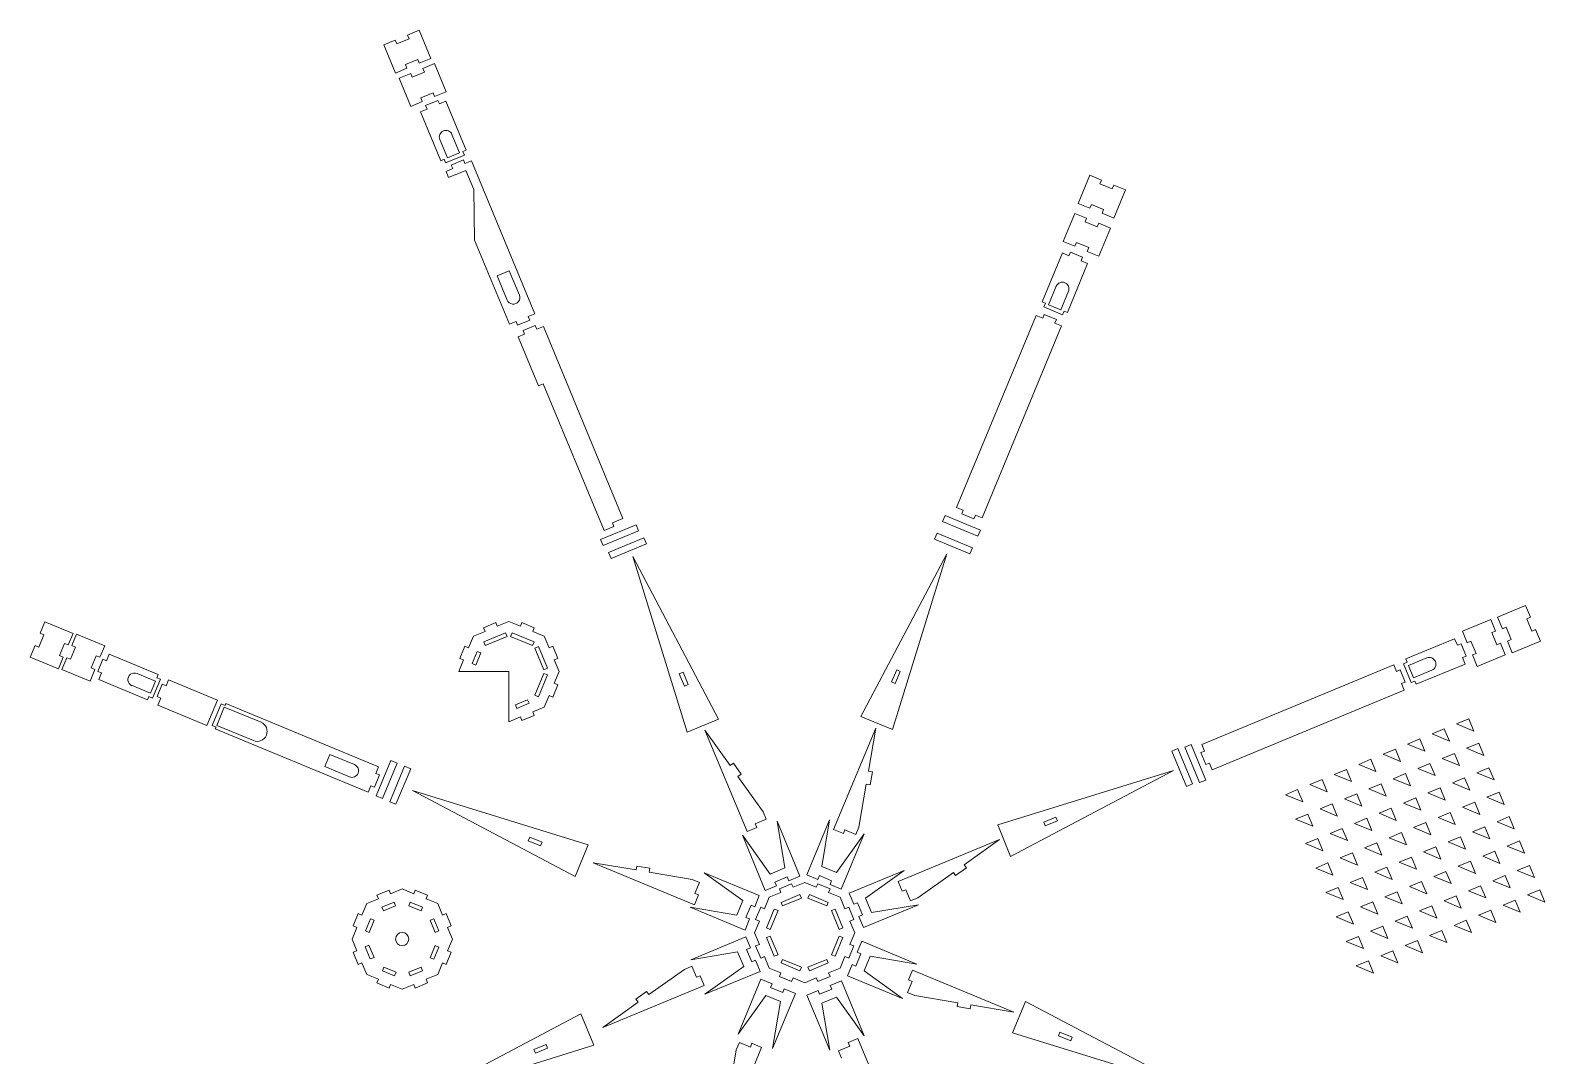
# Model space of a CAD drawing. Header units: millimetres. Extents: x -5563 to 1495, y -1833 to 2679.
# Drawn here: x 211 to 1355, y 1904 to 2679 of the extents above; entities that cross this region are included whole.
import ezdxf

# ---------------------------------------------------------------- set-up
doc = ezdxf.new("R2010")
doc.units = ezdxf.units.MM

msp = doc.modelspace()

# ---------------------------------------------------------------- linework, layer by layer
at = {"color": 7, "linetype": 'Continuous', "lineweight": 15}
for p, q in [((496, 2675.3), (504.7, 2679)), ((504.7, 2679), (513.5, 2657.7)), ((478, 2667.9), (486.7, 2671.5)), ((478, 2667.9), (486.8, 2646.6)), ((487.9, 2668.7), (486.7, 2671.5)), ((487.9, 2668.7), (497.1, 2672.6)), ((497.1, 2672.6), (496, 2675.3)), ((503.6, 2656.9), (494.4, 2653)), ((503.6, 2656.9), (504.8, 2654.1)), ((504.8, 2654.1), (513.5, 2657.7)), ((486.8, 2646.6), (495.5, 2650.3)), ((489.6, 2642.7), (498.3, 2646.3)), ((494.4, 2653), (495.5, 2650.3)), ((499.5, 2643.6), (498.3, 2646.3)), ((499.5, 2643.6), (508.7, 2647.4)), ((507.6, 2650.2), (516.3, 2653.8)), ((508.7, 2647.4), (507.6, 2650.2)), ((516.3, 2653.8), (525.2, 2632.5)), ((489.6, 2642.7), (498.4, 2621.4)), ((516.4, 2628.9), (525.2, 2632.5)), ((498.4, 2621.4), (507.1, 2625.1)), ((515.2, 2631.7), (506, 2627.9)), ((506, 2627.9), (507.1, 2625.1)), ((518.8, 2626), (509.6, 2622.2)), ((509.6, 2622.2), (510.7, 2619.4)), ((515.2, 2631.7), (516.4, 2628.9)), ((520, 2623.3), (518.8, 2626)), ((520, 2623.3), (524.9, 2625.3)), ((524.9, 2625.3), (540.2, 2588.4)), ((505.8, 2617.4), (510.7, 2619.4)), ((505.8, 2617.4), (521.1, 2580.4)), ((535.3, 2586.3), (529.5, 2600.2)), ((520.3, 2596.4), (526, 2582.5)), ((537.8, 2587.3), (540.2, 2588.4)), ((538.9, 2584.6), (537.8, 2587.3)), ((521.1, 2580.4), (523.6, 2581.5)), ((523.6, 2581.5), (524.7, 2578.7)), ((524.7, 2578.7), (538.9, 2584.6)), ((535.3, 2586.3), (526, 2582.5)), ((538.2, 2581), (528.9, 2577.1)), ((528.9, 2577.1), (530.1, 2574.4)), ((539.3, 2578.2), (538.2, 2581)), ((539.3, 2578.2), (544.3, 2580.2)), ((592.1, 2464.8), (544.3, 2580.2)), ((525.1, 2572.3), (530.1, 2574.4)), ((527, 2567.7), (525.1, 2572.3)), ((540, 2573.1), (527, 2567.7)), ((546, 2558.7), (540, 2573.1)), ((1011.6, 2569.4), (1002.8, 2548.2)), ((1011.6, 2569.4), (1020.4, 2565.8)), ((1019.2, 2563), (1020.4, 2565.8)), ((546.6, 2520.3), (546, 2558.7)), ((1019.2, 2563), (1028.5, 2559.2)), ((1028.5, 2559.2), (1029.6, 2562)), ((1029.6, 2562), (1038.4, 2558.3)), ((1038.4, 2558.3), (1029.6, 2537.1)), ((1002.8, 2548.2), (1011.6, 2544.5)), ((1012.7, 2547.3), (1011.6, 2544.5)), ((1022, 2543.5), (1012.7, 2547.3)), ((1022, 2543.5), (1020.8, 2540.7)), ((1000.3, 2540.6), (991.5, 2519.4)), ((1000.3, 2540.6), (1009.1, 2537)), ((1007.9, 2534.2), (1009.1, 2537)), ((1007.9, 2534.2), (1017.2, 2530.4)), ((1017.2, 2530.4), (1018.3, 2533.2)), ((1018.3, 2533.2), (1027.1, 2529.5)), ((1027.1, 2529.5), (1018.3, 2508.3)), ((1020.8, 2540.7), (1029.6, 2537.1)), ((573, 2456.8), (546.6, 2520.3)), ((991.5, 2519.4), (1000.3, 2515.8)), ((1001.4, 2518.5), (1000.3, 2515.8)), ((1010.7, 2514.7), (1001.4, 2518.5)), ((990.8, 2510.7), (975.5, 2473.7)), ((990.8, 2510.7), (995.7, 2508.6)), ((996.9, 2511.4), (995.7, 2508.6)), ((1006.1, 2507.5), (996.9, 2511.4)), ((1005, 2504.8), (1006.1, 2507.5)), ((1010.7, 2514.7), (1009.5, 2511.9)), ((1009.5, 2511.9), (1018.3, 2508.3)), ((572.8, 2497.3), (563.6, 2493.5)), ((580.5, 2478.9), (572.8, 2497.3)), ((1009.9, 2502.7), (994.6, 2465.8)), ((1005, 2504.8), (1009.9, 2502.7)), ((563.6, 2493.5), (571.2, 2475)), ((986.2, 2485.5), (980.4, 2471.6)), ((975.5, 2473.7), (978, 2472.7)), ((978, 2472.7), (976.8, 2469.9)), ((989.7, 2467.8), (995.4, 2481.7)), ((587.1, 2462.7), (592.1, 2464.8)), ((588.3, 2459.9), (587.1, 2462.7)), ((910.9, 2318.4), (971, 2463.5)), ((971, 2463.5), (976, 2461.4)), ((977.1, 2464.2), (976, 2461.4)), ((976.8, 2469.9), (991, 2464)), ((986.3, 2460.4), (977.1, 2464.2)), ((989.7, 2467.8), (980.4, 2471.6)), ((991, 2464), (992.1, 2466.8)), ((992.1, 2466.8), (994.6, 2465.8)), ((573, 2456.8), (577.9, 2458.9)), ((577.9, 2458.9), (579.1, 2456.1)), ((579.1, 2456.1), (588.3, 2459.9)), ((579.5, 2447.2), (584.4, 2449.2)), ((592.5, 2455.8), (583.3, 2452)), ((583.3, 2452), (584.4, 2449.2)), ((593.7, 2453), (592.5, 2455.8)), ((593.7, 2453), (598.6, 2455.1)), ((658.7, 2310), (598.6, 2455.1)), ((930.1, 2310.5), (990.1, 2455.6)), ((985.2, 2457.6), (986.3, 2460.4)), ((985.2, 2457.6), (990.1, 2455.6)), ((594.8, 2410.2), (579.5, 2447.2)), ((598.5, 2411.7), (594.8, 2410.2)), ((644.4, 2300.9), (598.5, 2411.7)), ((902.1, 2312.4), (900.1, 2307.7)), ((928.8, 2301.3), (902.1, 2312.4)), ((910.9, 2318.4), (915.9, 2316.4)), ((915.9, 2316.4), (914.7, 2313.6)), ((914.7, 2313.6), (924, 2309.8)), ((924, 2309.8), (925.1, 2312.6)), ((925.1, 2312.6), (930.1, 2310.5)), ((668.6, 2305.3), (641.8, 2294.2)), ((643.8, 2289.6), (670.5, 2300.7)), ((644.4, 2300.9), (651.8, 2303.9)), ((650.7, 2306.7), (658.7, 2310)), ((651.8, 2303.9), (650.7, 2306.7)), ((670.5, 2300.7), (668.6, 2305.3)), ((900.1, 2307.7), (926.9, 2296.6)), ((926.9, 2296.6), (928.8, 2301.3)), ((641.8, 2294.2), (643.8, 2289.6)), ((674.6, 2295.5), (647.8, 2284.4)), ((649.7, 2279.8), (676.5, 2290.9)), ((676.5, 2290.9), (674.6, 2295.5)), ((896.1, 2298.9), (894.1, 2294.3)), ((894.1, 2294.3), (920.9, 2283.2)), ((922.8, 2287.8), (896.1, 2298.9)), ((647.8, 2284.4), (649.7, 2279.8)), ((707.3, 2148.6), (666.2, 2281.4)), ((666.2, 2281.4), (731, 2158.4)), ((838.6, 2160.3), (903.5, 2283.3)), ((903.5, 2283.3), (862.4, 2150.5)), ((920.9, 2283.2), (922.8, 2287.8)), ((1340.9, 2244.2), (1319.7, 2235.4)), ((1340.9, 2244.2), (1344.5, 2235.4)), ((221.9, 2232), (218.3, 2223.3)), ((221.9, 2232), (243.2, 2223.2)), ((572.5, 2232.2), (563.7, 2228.6)), ((581.3, 2228.6), (572.5, 2232.2)), ((1314.5, 2233.7), (1293.2, 2224.9)), ((1314.5, 2233.7), (1318.1, 2224.9)), ((1319.7, 2235.4), (1323.3, 2226.6)), ((1341.8, 2234.3), (1344.5, 2235.4)), ((1341.8, 2234.3), (1345.6, 2225)), ((217.2, 2212.9), (221.1, 2222.1)), ((221.1, 2222.1), (218.3, 2223.3)), ((243.2, 2223.2), (239.5, 2214.5)), ((242.2, 2214), (245.8, 2222.7)), ((245.8, 2222.7), (267.1, 2213.9)), ((545.7, 2221.1), (542.1, 2212.3)), ((554.5, 2224.7), (545.7, 2221.1)), ((553.3, 2227.5), (562.6, 2231.3)), ((554.5, 2224.7), (553.3, 2227.5)), ((570, 2223.6), (553.5, 2216.8)), ((554.7, 2214), (571.2, 2220.8)), ((562.6, 2231.3), (563.7, 2228.6)), ((571.2, 2220.8), (570, 2223.6)), ((575, 2223.6), (573.8, 2220.8)), ((573.8, 2220.8), (590.3, 2214)), ((591.5, 2216.8), (575, 2223.6)), ((581.3, 2228.6), (582.4, 2231.3)), ((582.4, 2231.3), (591.7, 2227.5)), ((591.7, 2227.5), (590.5, 2224.7)), ((599.3, 2221.1), (590.5, 2224.7)), ((602.9, 2212.3), (599.3, 2221.1)), ((1293.2, 2224.9), (1296.8, 2216.1)), ((1315.3, 2223.8), (1318.1, 2224.9)), ((1315.3, 2223.8), (1319.1, 2214.5)), ((1326.1, 2227.8), (1323.3, 2226.6)), ((1329.9, 2218.5), (1326.1, 2227.8)), ((1345.6, 2225), (1348.4, 2226.2)), ((1348.4, 2226.2), (1352, 2217.4)), ((214.5, 2214), (210.8, 2205.3)), ((217.2, 2212.9), (214.5, 2214)), ((236.8, 2215.6), (232.9, 2206.4)), ((236.8, 2215.6), (239.5, 2214.5)), ((241.1, 2203.6), (245, 2212.8)), ((245, 2212.8), (242.2, 2214)), ((263.4, 2205.2), (267.1, 2213.9)), ((535.5, 2204.2), (539.3, 2213.5)), ((539.3, 2213.5), (542.1, 2212.3)), ((548.5, 2209.6), (544.7, 2200.4)), ((551.3, 2208.5), (548.5, 2209.6)), ((553.5, 2216.8), (554.7, 2214)), ((590.3, 2214), (591.5, 2216.8)), ((594.9, 2213.3), (592.2, 2212.1)), ((592.2, 2212.1), (599, 2195.6)), ((601.8, 2196.8), (594.9, 2213.3)), ((602.9, 2212.3), (605.7, 2213.5)), ((605.7, 2213.5), (609.5, 2204.2)), ((1287.2, 2219.2), (1250.3, 2203.9)), ((1287.2, 2219.2), (1289.3, 2214.2)), ((1292.1, 2215.4), (1289.3, 2214.2)), ((1295.9, 2206.1), (1292.1, 2215.4)), ((1299.6, 2217.3), (1296.8, 2216.1)), ((1303.4, 2208), (1299.6, 2217.3)), ((1319.1, 2214.5), (1321.9, 2215.7)), ((1321.9, 2215.7), (1325.5, 2206.9)), ((1329.9, 2218.5), (1327.1, 2217.4)), ((1327.1, 2217.4), (1330.8, 2208.6)), ((1352, 2217.4), (1330.8, 2208.6)), ((210.8, 2205.3), (232.1, 2196.5)), ((235.7, 2205.2), (232.1, 2196.5)), ((232.9, 2206.4), (235.7, 2205.2)), ((234.7, 2196), (238.4, 2204.7)), ((241.1, 2203.6), (238.4, 2204.7)), ((260.7, 2206.3), (256.8, 2197.1)), ((260.7, 2206.3), (263.4, 2205.2)), ((265.7, 2203.7), (261.8, 2194.4)), ((268.4, 2202.5), (265.7, 2203.7)), ((268.4, 2202.5), (270.5, 2207.5)), ((270.5, 2207.5), (307.4, 2192.2)), ((538.2, 2203.1), (534.6, 2194.3)), ((538.2, 2203.1), (535.5, 2204.2)), ((544.7, 2200.4), (547.5, 2199.3)), ((547.5, 2199.3), (551.3, 2208.5)), ((609.5, 2204.2), (606.7, 2203.1)), ((610.4, 2194.3), (606.7, 2203.1)), ((1096.2, 2139.3), (1241.3, 2199.4)), ((1241.3, 2199.4), (1243.3, 2194.4)), ((1251.3, 2201.4), (1248.5, 2200.2)), ((1248.5, 2200.2), (1254.4, 2186.1)), ((1250.3, 2203.9), (1251.3, 2201.4)), ((1266.2, 2204.7), (1252.3, 2198.9)), ((1256.2, 2189.7), (1252.3, 2198.9)), ((1295.2, 2200), (1258.2, 2184.7)), ((1293.1, 2205), (1295.9, 2206.1)), ((1293.1, 2205), (1295.2, 2200)), ((1303.4, 2208), (1300.7, 2206.9)), ((1300.7, 2206.9), (1304.3, 2198.1)), ((1325.5, 2206.9), (1304.3, 2198.1)), ((234.7, 2196), (256, 2187.2)), ((256, 2187.2), (259.6, 2195.9)), ((256.8, 2197.1), (259.6, 2195.9)), ((261.8, 2194.4), (264.6, 2193.3)), ((262.6, 2188.3), (264.6, 2193.3)), ((262.6, 2188.3), (299.5, 2173)), ((305.4, 2187.2), (291.5, 2193)), ((305.4, 2187.2), (301.6, 2178)), ((303.3, 2174.3), (309.2, 2188.5)), ((306.4, 2189.7), (307.4, 2192.2)), ((309.2, 2188.5), (306.4, 2189.7)), ((313.4, 2183.5), (315.3, 2188.1)), ((352.2, 2172.8), (315.3, 2188.1)), ((534.6, 2194.3), (572.5, 2194.3)), ((572.5, 2194.3), (572.5, 2156.4)), ((599, 2193), (592.2, 2176.5)), ((594.9, 2175.3), (601.8, 2191.8)), ((599, 2195.6), (601.8, 2196.8)), ((601.8, 2191.8), (599, 2193)), ((606.7, 2185.5), (610.4, 2194.3)), ((701.3, 2192.6), (704.1, 2193.8)), ((705.2, 2183.4), (701.3, 2192.6)), ((704.1, 2193.8), (707.9, 2184.5)), ((861.7, 2186.5), (865.6, 2195.7)), ((864.5, 2185.3), (861.7, 2186.5)), ((868.3, 2194.5), (864.5, 2185.3)), ((865.6, 2195.7), (868.3, 2194.5)), ((1246.1, 2195.6), (1243.3, 2194.4)), ((1249.9, 2186.3), (1246.1, 2195.6)), ((1247.1, 2185.2), (1249.9, 2186.3)), ((1254.4, 2186.1), (1257.2, 2187.2)), ((1256.2, 2189.7), (1270, 2195.4)), ((1257.2, 2187.2), (1258.2, 2184.7)), ((287.7, 2183.7), (301.6, 2178)), ((299.5, 2173), (300.5, 2175.5)), ((300.5, 2175.5), (303.3, 2174.3)), ((310.6, 2184.7), (306.8, 2175.4)), ((306.8, 2175.4), (309.5, 2174.3)), ((313.4, 2183.5), (310.6, 2184.7)), ((592.2, 2176.5), (594.9, 2175.3)), ((599.3, 2167.5), (602.9, 2176.3)), ((605.7, 2175.1), (602.9, 2176.3)), ((609.5, 2184.4), (605.7, 2175.1)), ((606.7, 2185.5), (609.5, 2184.4)), ((707.9, 2184.5), (705.2, 2183.4)), ((1104.1, 2120.2), (1249.2, 2180.2)), ((1247.1, 2185.2), (1249.2, 2180.2)), ((307.3, 2169), (309.5, 2174.3)), ((344.3, 2153.7), (307.3, 2169)), ((352.2, 2172.8), (344.3, 2153.7)), ((355.2, 2170), (348.4, 2153.5)), ((351.7, 2153.7), (357.4, 2167.5)), ((358, 2168.8), (355.2, 2170)), ((385.2, 2156), (357.4, 2167.5)), ((358, 2168.8), (358.5, 2170.2)), ((474, 2122.3), (358.5, 2170.2)), ((586.7, 2173.1), (577.4, 2169.3)), ((577.4, 2169.3), (578.6, 2166.5)), ((578.6, 2166.5), (587.8, 2170.4)), ((587.8, 2170.4), (586.7, 2173.1)), ((590.5, 2163.9), (599.3, 2167.5)), ((590.5, 2163.9), (591.7, 2161.1)), ((348.4, 2153.5), (351.2, 2152.3)), ((350.6, 2151), (351.2, 2152.3)), ((351.7, 2153.7), (379.4, 2142.2)), ((572.5, 2156.4), (581.3, 2160.1)), ((582.4, 2157.3), (581.3, 2160.1)), ((591.7, 2161.1), (582.4, 2157.3)), ((731, 2158.4), (707.3, 2148.6)), ((849.7, 2151.6), (817.9, 2075)), ((862.4, 2150.5), (838.6, 2160.3)), ((844.2, 2119.1), (849.7, 2151.6)), ((1288.7, 2154.9), (1297.9, 2158.7)), ((1301.7, 2149.4), (1288.7, 2154.9)), ((1297.9, 2158.7), (1301.7, 2149.4)), ((466.1, 2103.2), (350.6, 2151)), ((720.7, 2150.1), (752.5, 2073.4)), ((739.8, 2123.3), (720.7, 2150.1)), ((1251.7, 2139.5), (1260.9, 2143.4)), ((1260.9, 2143.4), (1264.8, 2134.1)), ((1270.2, 2147.2), (1279.4, 2151)), ((1283.3, 2141.8), (1270.2, 2147.2)), ((1279.4, 2151), (1283.3, 2141.8)), ((1296.3, 2136.4), (1305.6, 2140.2)), ((1305.6, 2140.2), (1309.4, 2131)), ((437.3, 2131.7), (433.5, 2122.5)), ((455.8, 2124.1), (437.3, 2131.7)), ((1078.1, 2136.2), (1073.5, 2134.3)), ((1073.5, 2134.3), (1084.6, 2107.5)), ((1089.2, 2109.4), (1078.1, 2136.2)), ((1088, 2139.1), (1083.4, 2137.2)), ((1083.4, 2137.2), (1094.5, 2110.4)), ((1099.1, 2112.3), (1088, 2139.1)), ((1098.3, 2134.3), (1095.5, 2133.2)), ((1095.5, 2133.2), (1099.3, 2124)), ((1096.2, 2139.3), (1098.3, 2134.3)), ((1233.2, 2131.9), (1242.5, 2135.7)), ((1246.3, 2126.5), (1233.2, 2131.9)), ((1242.5, 2135.7), (1246.3, 2126.5)), ((1264.8, 2134.1), (1251.7, 2139.5)), ((1277.8, 2128.7), (1287.1, 2132.5)), ((1287.1, 2132.5), (1290.9, 2123.3)), ((1309.4, 2131), (1296.3, 2136.4)), ((433.5, 2122.5), (452, 2114.8)), ((472, 2117.4), (474, 2122.3)), ((474.7, 2116.2), (472, 2117.4)), ((483.4, 2127.2), (472.3, 2100.4)), ((476.9, 2098.5), (488, 2125.2)), ((493.7, 2122.8), (482.6, 2096)), ((488, 2125.2), (483.4, 2127.2)), ((487.2, 2094.1), (498.3, 2120.9)), ((498.3, 2120.9), (493.7, 2122.8)), ((742.3, 2125), (739.8, 2123.3)), ((748.1, 2116.8), (742.3, 2125)), ((847.2, 2118.6), (844.2, 2119.1)), ((845.5, 2108.8), (847.2, 2118.6)), ((941.9, 2078.4), (1074.7, 2119.5)), ((1074.7, 2119.5), (951.7, 2054.7)), ((1099.3, 2124), (1102.1, 2125.1)), ((1102.1, 2125.1), (1104.1, 2120.2)), ((1196.3, 2116.6), (1205.5, 2120.4)), ((1205.5, 2120.4), (1209.3, 2111.2)), ((1214.8, 2124.2), (1224, 2128.1)), ((1227.8, 2118.8), (1214.8, 2124.2)), ((1224, 2128.1), (1227.8, 2118.8)), ((1259.4, 2121.1), (1268.6, 2124.9)), ((1272.4, 2115.7), (1259.4, 2121.1)), ((1268.6, 2124.9), (1272.4, 2115.7)), ((1290.9, 2123.3), (1277.8, 2128.7)), ((1304, 2117.9), (1313.2, 2121.7)), ((1317, 2112.5), (1304, 2117.9)), ((1313.2, 2121.7), (1317, 2112.5)), ((466.1, 2103.2), (468.1, 2108.1)), ((468.1, 2108.1), (470.9, 2107)), ((470.9, 2107), (474.7, 2116.2)), ((745.6, 2115.1), (748.1, 2116.8)), ((764.7, 2088.3), (745.6, 2115.1)), ((837.1, 2076.8), (842.5, 2109.3)), ((842.5, 2109.3), (845.5, 2108.8)), ((1084.6, 2107.5), (1089.2, 2109.4)), ((1094.5, 2110.4), (1099.1, 2112.3)), ((1177.8, 2108.9), (1187, 2112.8)), ((1190.9, 2103.5), (1177.8, 2108.9)), ((1187, 2112.8), (1190.9, 2103.5)), ((1209.3, 2111.2), (1196.3, 2116.6)), ((1222.4, 2105.8), (1231.6, 2109.6)), ((1231.6, 2109.6), (1235.5, 2100.3)), ((1240.9, 2113.4), (1250.1, 2117.2)), ((1254, 2108), (1240.9, 2113.4)), ((1250.1, 2117.2), (1254, 2108)), ((1267, 2102.6), (1276.3, 2106.4)), ((1276.3, 2106.4), (1280.1, 2097.2)), ((1285.5, 2110.2), (1294.7, 2114.1)), ((1298.6, 2104.8), (1285.5, 2110.2)), ((1294.7, 2114.1), (1298.6, 2104.8)), ((472.3, 2100.4), (476.9, 2098.5)), ((482.6, 2096), (487.2, 2094.1)), ((499.6, 2104.4), (632.4, 2063.3)), ((622.6, 2039.5), (499.6, 2104.4)), ((1159.3, 2101.3), (1168.6, 2105.1)), ((1172.4, 2095.9), (1159.3, 2101.3)), ((1168.6, 2105.1), (1172.4, 2095.9)), ((1203.9, 2098.1), (1213.2, 2101.9)), ((1217, 2092.7), (1203.9, 2098.1)), ((1213.2, 2101.9), (1217, 2092.7)), ((1235.5, 2100.3), (1222.4, 2105.8)), ((1248.5, 2094.9), (1257.8, 2098.8)), ((1261.6, 2089.5), (1248.5, 2094.9)), ((1257.8, 2098.8), (1261.6, 2089.5)), ((1280.1, 2097.2), (1267, 2102.6)), ((1293.1, 2091.8), (1302.4, 2095.6)), ((1302.4, 2095.6), (1306.2, 2086.4)), ((1311.6, 2099.4), (1320.9, 2103.2)), ((1324.7, 2094), (1311.6, 2099.4)), ((1320.9, 2103.2), (1324.7, 2094)), ((767, 2082.7), (764.7, 2088.3)), ((976.7, 2080.6), (985.9, 2084.4)), ((985.9, 2084.4), (987.1, 2081.6)), ((1167, 2082.8), (1176.2, 2086.6)), ((1176.2, 2086.6), (1180, 2077.4)), ((1185.5, 2090.5), (1194.7, 2094.3)), ((1198.5, 2085), (1185.5, 2090.5)), ((1194.7, 2094.3), (1198.5, 2085)), ((1211.6, 2079.6), (1220.8, 2083.5)), ((1220.8, 2083.5), (1224.6, 2074.2)), ((1230.1, 2087.3), (1239.3, 2091.1)), ((1243.1, 2081.9), (1230.1, 2087.3)), ((1239.3, 2091.1), (1243.1, 2081.9)), ((1274.7, 2084.1), (1283.9, 2087.9)), ((1287.7, 2078.7), (1274.7, 2084.1)), ((1283.9, 2087.9), (1287.7, 2078.7)), ((1306.2, 2086.4), (1293.1, 2091.8)), ((1319.3, 2080.9), (1328.5, 2084.8)), ((1328.5, 2084.8), (1332.3, 2075.5)), ((752.5, 2073.4), (759.9, 2076.5)), ((758.7, 2079.3), (767, 2082.7)), ((759.9, 2076.5), (758.7, 2079.3)), ((775.2, 2081.4), (781.1, 2045.9)), ((792.4, 2039.8), (775.2, 2081.4)), ((814.9, 2082.4), (797.7, 2040.8)), ((809, 2047), (814.9, 2082.4)), ((817.9, 2075), (825.3, 2071.9)), ((840.9, 2071.6), (820, 2042.4)), ((823.7, 2030), (840.9, 2071.6)), ((825.3, 2071.9), (826.5, 2074.7)), ((826.5, 2074.7), (834.8, 2071.2)), ((834.8, 2071.2), (837.1, 2076.8)), ((951.7, 2054.7), (941.9, 2078.4)), ((977.8, 2077.8), (976.7, 2080.6)), ((987.1, 2081.6), (977.8, 2077.8)), ((1180, 2077.4), (1167, 2082.8)), ((1193.1, 2072), (1202.3, 2075.8)), ((1206.2, 2066.6), (1193.1, 2072)), ((1202.3, 2075.8), (1206.2, 2066.6)), ((1224.6, 2074.2), (1211.6, 2079.6)), ((1237.7, 2068.8), (1247, 2072.6)), ((1247, 2072.6), (1250.8, 2063.4)), ((1256.2, 2076.5), (1265.4, 2080.3)), ((1269.3, 2071), (1256.2, 2076.5)), ((1265.4, 2080.3), (1269.3, 2071)), ((1300.8, 2073.3), (1310, 2077.1)), ((1313.9, 2067.9), (1300.8, 2073.3)), ((1310, 2077.1), (1313.9, 2067.9)), ((1332.3, 2075.5), (1319.3, 2080.9)), ((587.2, 2066.5), (588.3, 2069.2)), ((596.4, 2062.6), (587.2, 2066.5)), ((588.3, 2069.2), (597.6, 2065.4)), ((597.6, 2065.4), (596.4, 2062.6)), ((632.4, 2063.3), (622.6, 2039.5)), ((749.1, 2070.6), (766.3, 2029)), ((770, 2041.3), (749.1, 2070.6)), ((943.4, 2067.5), (866.7, 2035.7)), ((916.5, 2048.3), (943.4, 2067.5)), ((1174.6, 2064.3), (1183.9, 2068.1)), ((1187.7, 2058.9), (1174.6, 2064.3)), ((1183.9, 2068.1), (1187.7, 2058.9)), ((1219.2, 2061.1), (1228.5, 2065)), ((1232.3, 2055.7), (1219.2, 2061.1)), ((1228.5, 2065), (1232.3, 2055.7)), ((1250.8, 2063.4), (1237.7, 2068.8)), ((1263.8, 2058), (1273.1, 2061.8)), ((1273.1, 2061.8), (1276.9, 2052.6)), ((1282.3, 2065.6), (1291.6, 2069.5)), ((1295.4, 2060.2), (1282.3, 2065.6)), ((1291.6, 2069.5), (1295.4, 2060.2)), ((1326.9, 2062.5), (1336.2, 2066.3)), ((1340, 2057.1), (1326.9, 2062.5)), ((1336.2, 2066.3), (1340, 2057.1)), ((636.1, 2049.9), (712.8, 2018.1)), ((668.6, 2044.4), (636.1, 2049.9)), ((1182.3, 2045.8), (1191.5, 2049.7)), ((1191.5, 2049.7), (1195.3, 2040.4)), ((1200.8, 2053.5), (1210, 2057.3)), ((1213.8, 2048.1), (1200.8, 2053.5)), ((1210, 2057.3), (1213.8, 2048.1)), ((1245.4, 2050.3), (1254.6, 2054.2)), ((1258.4, 2044.9), (1245.4, 2050.3)), ((1254.6, 2054.2), (1258.4, 2044.9)), ((1276.9, 2052.6), (1263.8, 2058)), ((1290, 2047.2), (1299.2, 2051)), ((1299.2, 2051), (1303, 2041.7)), ((1308.5, 2054.8), (1317.7, 2058.6)), ((1321.5, 2049.4), (1308.5, 2054.8)), ((1317.7, 2058.6), (1321.5, 2049.4)), ((669.1, 2047.4), (668.6, 2044.4)), ((679, 2045.7), (669.1, 2047.4)), ((678.5, 2042.7), (679, 2045.7)), ((711, 2037.3), (678.5, 2042.7)), ((716.5, 2035), (711, 2037.3)), ((720.2, 2042.3), (749.4, 2021.4)), ((761.7, 2025), (720.2, 2042.3)), ((781.1, 2045.9), (770, 2041.3)), ((782.8, 2039.1), (773.6, 2035.3)), ((782.8, 2039.1), (784, 2036.3)), ((784, 2036.3), (792.4, 2039.8)), ((797.7, 2040.8), (806, 2037.3)), ((807.2, 2040.1), (806, 2037.3)), ((816.4, 2036.3), (807.2, 2040.1)), ((820, 2042.4), (809, 2047)), ((871.3, 2044.1), (829.7, 2026.9)), ((842, 2023.2), (871.3, 2044.1)), ((881.5, 2023.4), (908.4, 2042.5)), ((908.4, 2042.5), (910.1, 2040.1)), ((910.1, 2040.1), (918.3, 2045.9)), ((918.3, 2045.9), (916.5, 2048.3)), ((1195.3, 2040.4), (1182.3, 2045.8)), ((1208.4, 2035), (1217.7, 2038.8)), ((1217.7, 2038.8), (1221.5, 2029.6)), ((1226.9, 2042.7), (1236.1, 2046.5)), ((1240, 2037.3), (1226.9, 2042.7)), ((1236.1, 2046.5), (1240, 2037.3)), ((1271.5, 2039.5), (1280.7, 2043.3)), ((1284.6, 2034.1), (1271.5, 2039.5)), ((1280.7, 2043.3), (1284.6, 2034.1)), ((1303, 2041.7), (1290, 2047.2)), ((1316.1, 2036.3), (1325.3, 2040.2)), ((1325.3, 2040.2), (1329.2, 2030.9)), ((1334.6, 2044), (1343.8, 2047.8)), ((1347.7, 2038.6), (1334.6, 2044)), ((1343.8, 2047.8), (1347.7, 2038.6)), ((472.7, 2025.4), (482, 2029.2)), ((482, 2029.2), (483.1, 2026.4)), ((483.1, 2026.4), (491.9, 2030.1)), ((491.9, 2030.1), (500.7, 2026.4)), ((500.7, 2026.4), (501.8, 2029.2)), ((501.8, 2029.2), (511, 2025.4)), ((713.1, 2026.7), (716.5, 2035)), ((715.8, 2025.5), (713.1, 2026.7)), ((766.3, 2029), (774.7, 2032.5)), ((769.3, 2023.8), (778, 2027.4)), ((773.6, 2035.3), (774.7, 2032.5)), ((776.9, 2030.2), (786.1, 2034)), ((778, 2027.4), (776.9, 2030.2)), ((792.4, 2025.8), (778.3, 2019.9)), ((786.1, 2034), (787.3, 2031.3)), ((787.3, 2031.3), (796.1, 2034.9)), ((793.6, 2023), (792.4, 2025.8)), ((796.1, 2034.9), (804.8, 2031.3)), ((799.7, 2025.8), (798.5, 2023)), ((813.9, 2019.9), (799.7, 2025.8)), ((804.8, 2031.3), (806, 2034)), ((806, 2034), (815.2, 2030.2)), ((815.2, 2030.2), (814.1, 2027.4)), ((814.1, 2027.4), (822.8, 2023.8)), ((816.4, 2036.3), (815.3, 2033.5)), ((815.3, 2033.5), (823.7, 2030)), ((829.7, 2026.9), (833.2, 2018.5)), ((866.7, 2035.7), (869.8, 2028.3)), ((869.8, 2028.3), (872.5, 2029.5)), ((872.5, 2029.5), (876, 2021.1)), ((1189.9, 2027.4), (1199.2, 2031.2)), ((1203, 2022), (1189.9, 2027.4)), ((1199.2, 2031.2), (1203, 2022)), ((1221.5, 2029.6), (1208.4, 2035)), ((1234.5, 2024.2), (1243.8, 2028)), ((1243.8, 2028), (1247.6, 2018.8)), ((1253, 2031.8), (1262.3, 2035.7)), ((1266.1, 2026.4), (1253, 2031.8)), ((1262.3, 2035.7), (1266.1, 2026.4)), ((1297.6, 2028.7), (1306.9, 2032.5)), ((1310.7, 2023.3), (1297.6, 2028.7)), ((1306.9, 2032.5), (1310.7, 2023.3)), ((1329.2, 2030.9), (1316.1, 2036.3)), ((1342.2, 2025.5), (1351.5, 2029.3)), ((1351.5, 2029.3), (1355.3, 2020.1)), ((461.5, 2010.2), (465.1, 2019)), ((465.1, 2019), (473.9, 2022.6)), ((473.9, 2022.6), (472.7, 2025.4)), ((476.6, 2016.2), (485.8, 2020)), ((477.7, 2013.4), (476.6, 2016.2)), ((486.9, 2017.2), (477.7, 2013.4)), ((485.8, 2020), (486.9, 2017.2)), ((496.8, 2017.2), (498, 2020)), ((506.1, 2013.4), (496.8, 2017.2)), ((498, 2020), (507.2, 2016.2)), ((507.2, 2016.2), (506.1, 2013.4)), ((511, 2025.4), (509.9, 2022.6)), ((509.9, 2022.6), (518.7, 2019)), ((518.7, 2019), (522.3, 2010.2)), ((709.4, 2016.2), (751, 1999)), ((744.8, 2010.3), (709.4, 2016.2)), ((712.8, 2018.1), (715.8, 2025.5)), ((749.4, 2021.4), (744.8, 2010.3)), ((755.5, 2017.8), (751.7, 2008.6)), ((755.5, 2017.8), (758.3, 2016.6)), ((758.3, 2016.6), (761.7, 2025)), ((759, 2006.9), (762.9, 2016.2)), ((762.9, 2016.2), (765.6, 2015)), ((765.6, 2015), (769.3, 2023.8)), ((773.1, 2014.8), (767.3, 2000.6)), ((775.9, 2013.7), (773.1, 2014.8)), ((778.3, 2019.9), (779.4, 2017.2)), ((779.4, 2017.2), (793.6, 2023)), ((798.5, 2023), (812.7, 2017.2)), ((812.7, 2017.2), (813.9, 2019.9)), ((819, 2014.8), (816.2, 2013.7)), ((824.9, 2000.6), (819, 2014.8)), ((822.8, 2023.8), (826.5, 2015)), ((826.5, 2015), (829.3, 2016.2)), ((829.3, 2016.2), (833.1, 2006.9)), ((836, 2019.6), (833.2, 2018.5)), ((839.8, 2010.4), (836, 2019.6)), ((840.5, 2000.9), (882.1, 2018.1)), ((846.6, 2012.2), (842, 2023.2)), ((882.1, 2018.1), (846.6, 2012.2)), ((876, 2021.1), (881.5, 2023.4)), ((1216.1, 2016.5), (1225.3, 2020.4)), ((1229.1, 2011.1), (1216.1, 2016.5)), ((1225.3, 2020.4), (1229.1, 2011.1)), ((1247.6, 2018.8), (1234.5, 2024.2)), ((1260.7, 2013.4), (1269.9, 2017.2)), ((1269.9, 2017.2), (1273.7, 2008)), ((1279.2, 2021), (1288.4, 2024.9)), ((1292.2, 2015.6), (1279.2, 2021)), ((1288.4, 2024.9), (1292.2, 2015.6)), ((1323.8, 2017.9), (1333, 2021.7)), ((1336.8, 2012.4), (1323.8, 2017.9)), ((1333, 2021.7), (1336.8, 2012.4)), ((1355.3, 2020.1), (1342.2, 2025.5)), ((454.9, 2002.1), (458.7, 2011.4)), ((458.7, 2011.4), (461.5, 2010.2)), ((464.1, 1998.3), (467.9, 2007.5)), ((470.7, 2006.4), (466.9, 1997.1)), ((467.9, 2007.5), (470.7, 2006.4)), ((513.1, 2006.4), (515.8, 2007.5)), ((516.9, 1997.1), (513.1, 2006.4)), ((515.8, 2007.5), (519.7, 1998.3)), ((522.3, 2010.2), (525.1, 2011.4)), ((525.1, 2011.4), (528.9, 2002.1)), ((751, 1999), (754.4, 2007.4)), ((751.7, 2008.6), (754.4, 2007.4)), ((758.2, 1997), (761.8, 2005.8)), ((761.8, 2005.8), (759, 2006.9)), ((770, 1999.5), (775.9, 2013.7)), ((816.2, 2013.7), (822.1, 1999.5)), ((833.1, 2006.9), (830.3, 2005.8)), ((830.3, 2005.8), (833.9, 1997)), ((839.8, 2010.4), (837, 2009.3)), ((837, 2009.3), (840.5, 2000.9)), ((1197.6, 2008.9), (1206.8, 2012.7)), ((1210.7, 2003.5), (1197.6, 2008.9)), ((1206.8, 2012.7), (1210.7, 2003.5)), ((1242.2, 2005.7), (1251.4, 2009.5)), ((1255.3, 2000.3), (1242.2, 2005.7)), ((1251.4, 2009.5), (1255.3, 2000.3)), ((1273.7, 2008), (1260.7, 2013.4)), ((1286.8, 2002.5), (1296, 2006.4)), ((1296, 2006.4), (1299.9, 1997.1)), ((1305.3, 2010.2), (1314.5, 2014)), ((1318.4, 2004.8), (1305.3, 2010.2)), ((1314.5, 2014), (1318.4, 2004.8)), ((454, 1992.2), (457.6, 2001)), ((457.6, 1983.4), (454, 1992.2)), ((457.6, 2001), (454.9, 2002.1)), ((466.9, 1997.1), (464.1, 1998.3)), ((519.7, 1998.3), (516.9, 1997.1)), ((528.9, 2002.1), (526.1, 2001)), ((526.1, 2001), (529.8, 1992.2)), ((529.8, 1992.2), (526.1, 1983.4)), ((751.5, 1993.9), (710, 1976.6)), ((755, 1985.5), (751.5, 1993.9)), ((761.8, 1988.2), (758.2, 1997)), ((767.3, 2000.6), (770, 1999.5)), ((770, 1994.5), (767.3, 1993.4)), ((767.3, 1993.4), (773.1, 1979.2)), ((775.9, 1980.3), (770, 1994.5)), ((822.1, 1994.5), (816.2, 1980.3)), ((819, 1979.2), (824.9, 1993.4)), ((822.1, 1999.5), (824.9, 2000.6)), ((824.9, 1993.4), (822.1, 1994.5)), ((833.9, 1997), (830.3, 1988.2)), ((1205.2, 1990.4), (1214.5, 1994.2)), ((1214.5, 1994.2), (1218.3, 1985)), ((1223.7, 1998.1), (1233, 2001.9)), ((1236.8, 1992.7), (1223.7, 1998.1)), ((1233, 2001.9), (1236.8, 1992.7)), ((1268.3, 1994.9), (1277.6, 1998.7)), ((1281.4, 1989.5), (1268.3, 1994.9)), ((1277.6, 1998.7), (1281.4, 1989.5)), ((1299.9, 1997.1), (1286.8, 2002.5)), ((454.9, 1982.3), (457.6, 1983.4)), ((458.7, 1973), (454.9, 1982.3)), ((464, 1986.4), (466.7, 1987.6)), ((467.8, 1977.2), (464, 1986.4)), ((466.7, 1987.6), (470.6, 1978.3)), ((513.1, 1978), (516.9, 1987.3)), ((519.7, 1986.1), (515.8, 1976.9)), ((516.9, 1987.3), (519.7, 1986.1)), ((528.9, 1982.3), (525.1, 1973)), ((526.1, 1983.4), (528.9, 1982.3)), ((710, 1976.6), (745.4, 1982.6)), ((745.4, 1982.6), (750, 1971.5)), ((752.2, 1984.3), (755, 1985.5)), ((752.2, 1984.3), (756.1, 1975.1)), ((759, 1987.1), (761.8, 1988.2)), ((762.9, 1977.8), (759, 1987.1)), ((773.1, 1979.2), (775.9, 1980.3)), ((816.2, 1980.3), (819, 1979.2)), ((833.1, 1987.1), (829.3, 1977.8)), ((830.3, 1988.2), (833.1, 1987.1)), ((834.8, 1971.8), (838.6, 1981)), ((839.3, 1990.6), (835.8, 1982.2)), ((838.6, 1981), (835.8, 1982.2)), ((880.9, 1973.3), (839.3, 1990.6)), ((1218.3, 1985), (1205.2, 1990.4)), ((1231.4, 1979.6), (1240.6, 1983.4)), ((1240.6, 1983.4), (1244.4, 1974.2)), ((1249.9, 1987.2), (1259.1, 1991.1)), ((1262.9, 1981.8), (1249.9, 1987.2)), ((1259.1, 1991.1), (1262.9, 1981.8)), ((461.5, 1974.2), (458.7, 1973)), ((465.1, 1965.4), (461.5, 1974.2)), ((470.6, 1978.3), (467.8, 1977.2)), ((476.9, 1968.1), (478, 1970.9)), ((478, 1970.9), (487.3, 1967.1)), ((496.8, 1967.2), (506.1, 1971)), ((506.1, 1971), (507.2, 1968.2)), ((515.8, 1976.9), (513.1, 1978)), ((522.3, 1974.2), (518.7, 1965.4)), ((525.1, 1973), (522.3, 1974.2)), ((705.2, 1969.3), (678.4, 1950.2)), ((710.8, 1971.6), (705.2, 1969.3)), ((714.2, 1963.3), (710.8, 1971.6)), ((750, 1971.5), (720.7, 1950.6)), ((756.1, 1975.1), (758.8, 1976.2)), ((762.3, 1967.8), (758.8, 1976.2)), ((765.6, 1979), (762.9, 1977.8)), ((769.3, 1970.2), (765.6, 1979)), ((778, 1966.6), (769.3, 1970.2)), ((779.4, 1976.8), (778.3, 1974.1)), ((778.3, 1974.1), (792.4, 1968.2)), ((793.6, 1971), (779.4, 1976.8)), ((792.4, 1968.2), (793.6, 1971)), ((812.7, 1976.8), (798.5, 1971)), ((798.5, 1971), (799.7, 1968.2)), ((799.7, 1968.2), (813.9, 1974.1)), ((813.9, 1974.1), (812.7, 1976.8)), ((822.8, 1970.2), (814.1, 1966.6)), ((826.5, 1979), (822.8, 1970.2)), ((829.3, 1977.8), (826.5, 1979)), ((832, 1972.9), (828.5, 1964.5)), ((834.8, 1971.8), (832, 1972.9)), ((840.9, 1968.2), (845.5, 1979.3)), ((845.5, 1979.3), (880.9, 1973.3)), ((877.5, 1968.7), (874.4, 1961.3)), ((954.1, 1937), (877.5, 1968.7)), ((1212.9, 1971.9), (1222.1, 1975.8)), ((1226, 1966.5), (1212.9, 1971.9)), ((1222.1, 1975.8), (1226, 1966.5)), ((1244.4, 1974.2), (1231.4, 1979.6)), ((473.9, 1961.8), (465.1, 1965.4)), ((472.7, 1959), (473.9, 1961.8)), ((482, 1955.2), (472.7, 1959)), ((486.1, 1964.3), (476.9, 1968.1)), ((483.1, 1957.9), (482, 1955.2)), ((491.9, 1954.3), (483.1, 1957.9)), ((487.3, 1967.1), (486.1, 1964.3)), ((500.7, 1957.9), (491.9, 1954.3)), ((498, 1964.4), (496.8, 1967.2)), ((507.2, 1968.2), (498, 1964.4)), ((501.8, 1955.2), (500.7, 1957.9)), ((511, 1959), (501.8, 1955.2)), ((518.7, 1965.4), (509.9, 1961.8)), ((509.9, 1961.8), (511, 1959)), ((717, 1964.4), (714.2, 1963.3)), ((720.1, 1957), (717, 1964.4)), ((720.7, 1950.6), (762.3, 1967.8)), ((763, 1961.8), (745.8, 1920.2)), ((771.4, 1958.3), (763, 1961.8)), ((770.2, 1955.6), (771.4, 1958.3)), ((776.9, 1963.8), (778, 1966.6)), ((786.1, 1960), (776.9, 1963.8)), ((787.3, 1962.8), (786.1, 1960)), ((796.1, 1959.1), (787.3, 1962.8)), ((804.8, 1962.8), (796.1, 1959.1)), ((806, 1960), (804.8, 1962.8)), ((815.2, 1963.8), (806, 1960)), ((814.1, 1966.6), (815.2, 1963.8)), ((823.8, 1960.6), (815.4, 1957.1)), ((816.6, 1954.3), (815.4, 1957.1)), ((841, 1919), (823.8, 1960.6)), ((828.5, 1964.5), (870.1, 1947.3)), ((870.1, 1947.3), (840.9, 1968.2)), ((877.2, 1960.2), (873.7, 1951.9)), ((874.4, 1961.3), (877.2, 1960.2)), ((643.4, 1925.3), (720.1, 1957)), ((676.6, 1952.6), (668.5, 1946.8)), ((668.5, 1946.8), (670.2, 1944.4)), ((678.4, 1950.2), (676.6, 1952.6)), ((745.8, 1920.2), (766.6, 1949.5)), ((766.6, 1949.5), (777.7, 1944.9)), ((770.2, 1955.6), (779.5, 1951.7)), ((771.8, 1909.4), (789, 1951)), ((779.5, 1951.7), (780.6, 1954.5)), ((789, 1951), (780.6, 1954.5)), ((806.2, 1953.3), (797.8, 1949.8)), ((797.8, 1949.8), (815, 1908.2)), ((807.3, 1950.5), (806.2, 1953.3)), ((807.3, 1950.5), (816.6, 1954.3)), ((809.1, 1943.7), (820.2, 1948.3)), ((820.2, 1948.3), (841, 1919)), ((873.7, 1951.9), (879.3, 1949.6)), ((879.3, 1949.6), (911.8, 1944.1)), ((503.8, 1870.7), (626.8, 1935.6)), ((626.8, 1935.6), (636.6, 1911.9)), ((670.2, 1944.4), (643.4, 1925.3)), ((777.7, 1944.9), (771.8, 1909.4)), ((815, 1908.2), (809.1, 1943.7)), ((911.8, 1944.1), (911.3, 1941.2)), ((911.3, 1941.2), (921.1, 1939.5)), ((921.1, 1939.5), (921.6, 1942.5)), ((921.6, 1942.5), (954.1, 1937)), ((953, 1921.3), (962.9, 1945)), ((962.9, 1945), (1085.9, 1880.2)), ((636.6, 1911.9), (503.8, 1870.7)), ((591.4, 1908.7), (600.7, 1912.5)), ((600.7, 1912.5), (601.8, 1909.7)), ((746.7, 1914), (744.4, 1908.5)), ((755, 1910.6), (746.7, 1914)), ((756.1, 1913.4), (755, 1910.6)), ((763.5, 1910.3), (756.1, 1913.4)), ((836.3, 1917), (828.9, 1913.9)), ((828.9, 1913.9), (830.1, 1911.2)), ((868.1, 1840.3), (836.3, 1917)), ((1085.9, 1880.2), (953, 1921.3)), ((987.8, 1919.1), (989, 1921.9)), ((997.1, 1915.3), (987.8, 1919.1)), ((989, 1921.9), (998.2, 1918.1)), ((998.2, 1918.1), (997.1, 1915.3)), ((592.6, 1905.9), (591.4, 1908.7)), ((601.8, 1909.7), (592.6, 1905.9)), ((731.8, 1833.6), (763.5, 1910.3)), ((744.4, 1908.5), (738.9, 1876)), ((830.1, 1911.2), (821.7, 1907.7)), ((821.7, 1907.7), (824, 1902.2))]:
    msp.add_line(p, q, dxfattribs=at)
msp.add_circle((491.9, 1992.2), 5, dxfattribs=at)
for centre, radius, start, end in [((524.9, 2598.3), 5, 22.5, 202.5), ((990.8, 2483.6), 5, 337.5, 157.5), ((575.8, 2477), 5, 202.5, 22.5), ((1268.1, 2200), 5, 292.5, 112.5), ((289.6, 2188.3), 5, 67.5, 247.5), ((382.3, 2149.1), 7.5, 247.5, 67.5), ((453.9, 2119.4), 5, 247.5, 67.5)]:
    msp.add_arc(centre, radius, start, end, dxfattribs=at)

doc.saveas('drawing.dxf')
